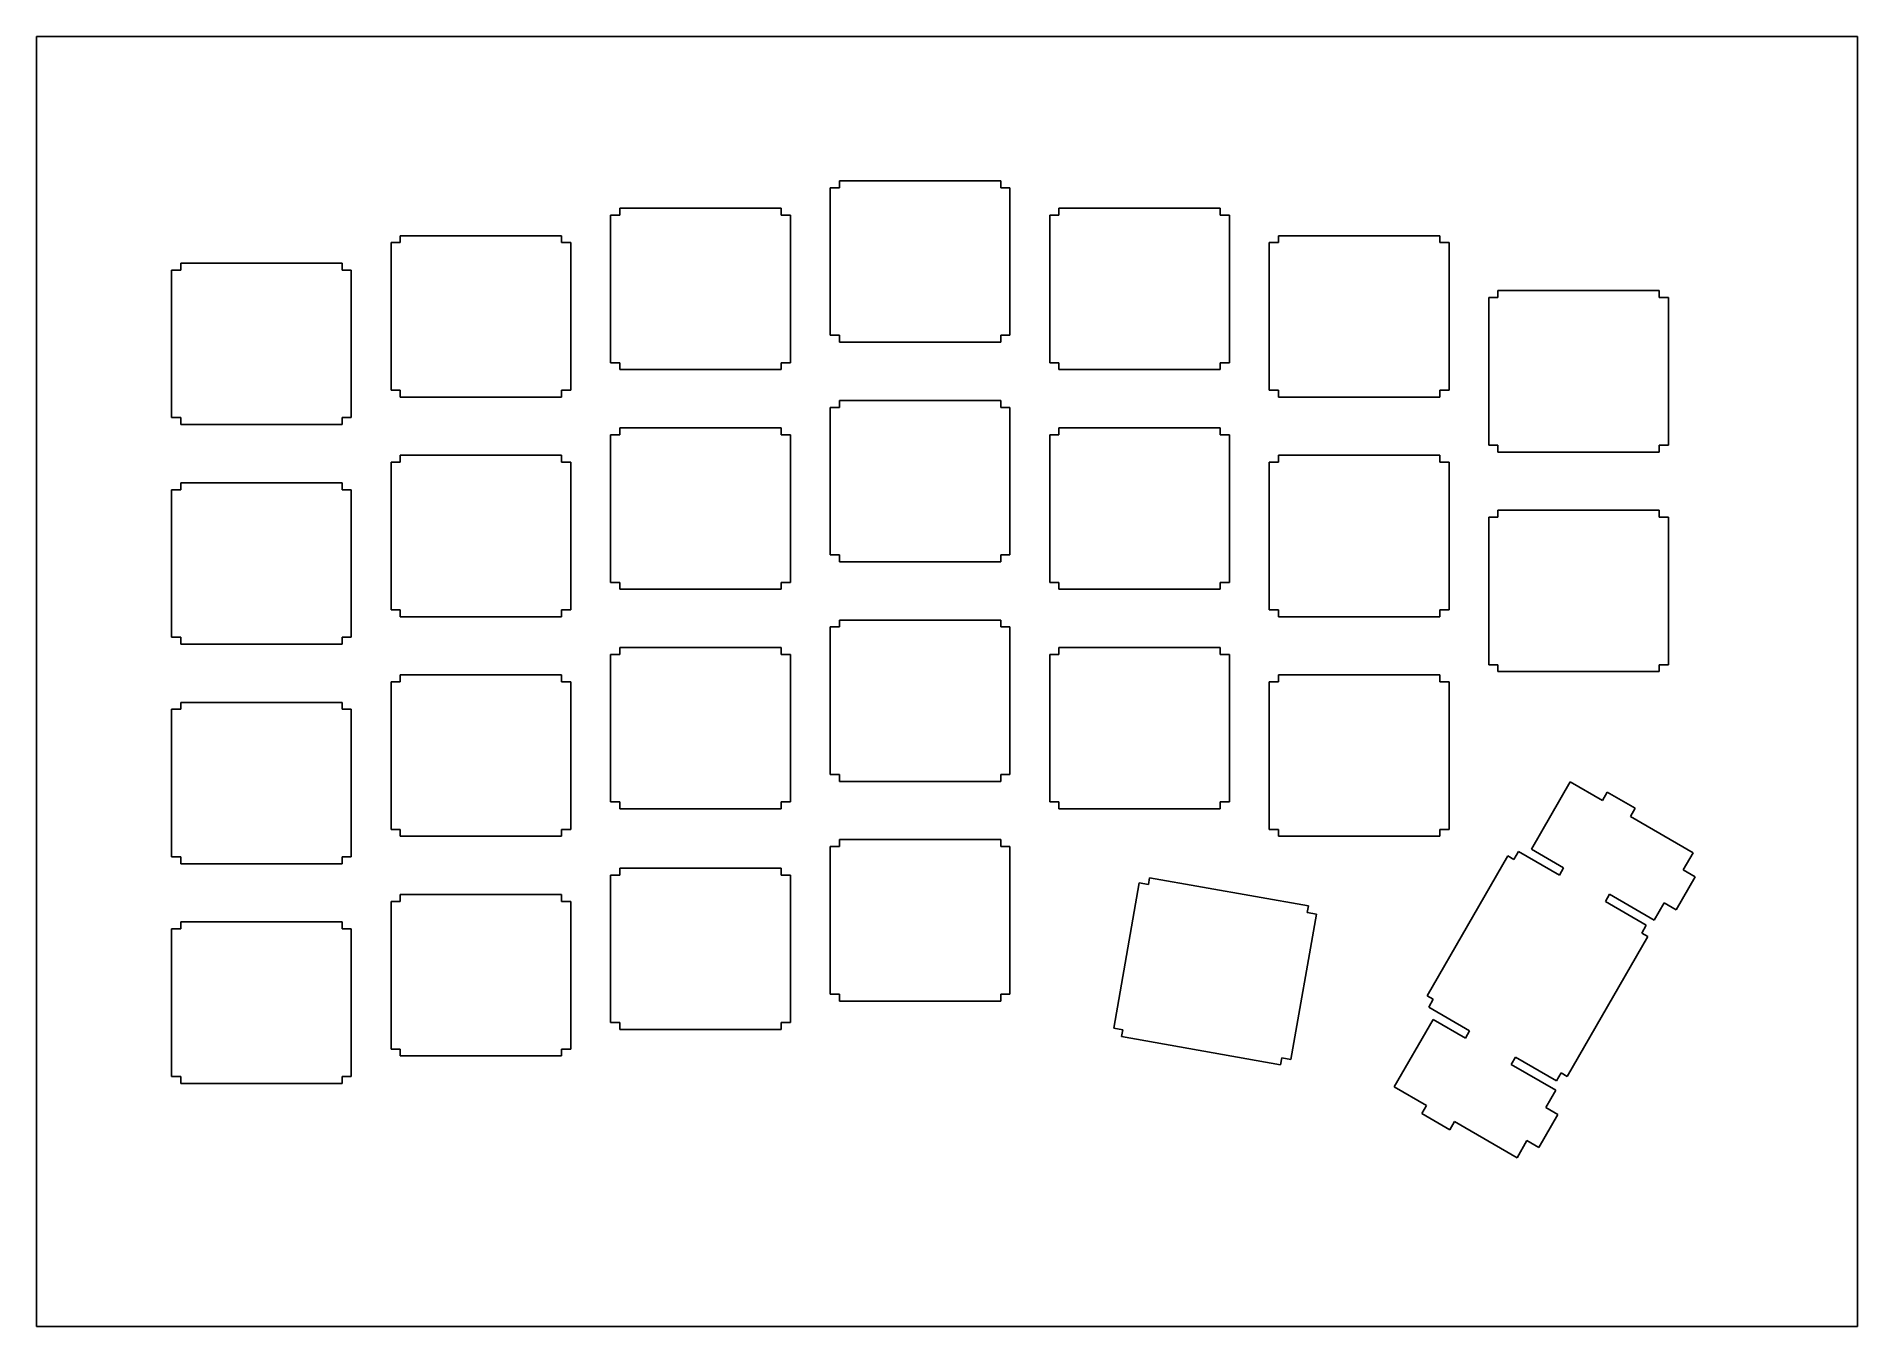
# Model space of a CAD drawing. Extents: x 0 to 158, y 0 to 112.
import ezdxf

# ---------------------------------------------------------------- set-up
doc = ezdxf.new("R2010")
doc.units = 0
doc.layers.get('0').update_dxf_attribs({"linetype": 'CONTINUOUS'})

msp = doc.modelspace()

# ---------------------------------------------------------------- linework, layer by layer
at = {"color": 0}
for p, q in [((0.0937, 112), (158.122, 112)), ((0.0937, 0.0868), (0.0937, 112)), ((158.122, 112), (158.122, 0.0868)), ((69.7689, 98.8755), (68.9695, 98.8755)), ((68.9695, 98.8755), (68.9695, 86.0764)), ((69.7689, 99.4752), (69.7689, 98.8755)), ((83.7681, 99.4752), (69.7689, 99.4752)), ((83.7681, 98.8755), (83.7681, 99.4752)), ((84.569, 98.8755), (83.7681, 98.8755)), ((84.569, 86.0764), (84.569, 98.8755)), ((50.7189, 96.4943), (49.9195, 96.4943)), ((49.9195, 96.4943), (49.9195, 83.6937)), ((50.7189, 97.094), (50.7189, 96.4943)), ((64.7181, 97.094), (50.7189, 97.094)), ((64.7181, 96.4943), (64.7181, 97.094)), ((65.519, 96.4943), (64.7181, 96.4943)), ((65.519, 83.6937), (65.519, 96.4943)), ((88.8189, 96.4943), (88.0195, 96.4943)), ((88.0195, 96.4943), (88.0195, 83.6937)), ((88.8189, 97.094), (88.8189, 96.4943)), ((102.818, 97.094), (88.8189, 97.094)), ((102.818, 96.4943), (102.818, 97.094)), ((103.618, 96.4943), (102.818, 96.4943)), ((103.618, 83.6937), (103.618, 96.4943)), ((31.6673, 94.113), (30.8694, 94.113)), ((30.8694, 94.113), (30.8694, 81.3125)), ((31.6673, 94.7127), (31.6673, 94.113)), ((45.6681, 94.7127), (31.6673, 94.7127)), ((45.6681, 94.113), (45.6681, 94.7127)), ((46.4675, 94.113), (45.6681, 94.113)), ((46.4675, 81.3125), (46.4675, 94.113)), ((107.869, 94.113), (107.069, 94.113)), ((107.069, 94.113), (107.069, 81.3125)), ((107.869, 94.7127), (107.869, 94.113)), ((121.868, 94.7127), (107.869, 94.7127)), ((121.868, 94.113), (121.868, 94.7127)), ((122.669, 94.113), (121.868, 94.113)), ((122.669, 81.3125), (122.669, 94.113)), ((12.6187, 91.7318), (11.8181, 91.7318)), ((11.8181, 91.7318), (11.8181, 78.9326)), ((12.6187, 92.3325), (12.6187, 91.7318)), ((26.6182, 92.3325), (12.6187, 92.3325)), ((26.6182, 91.7318), (26.6182, 92.3325)), ((27.4161, 91.7318), (26.6182, 91.7318)), ((27.4161, 78.9326), (27.4161, 91.7318)), ((126.919, 89.3505), (126.119, 89.3505)), ((126.119, 89.3505), (126.119, 76.55)), ((126.919, 89.9502), (126.919, 89.3505)), ((140.918, 89.9502), (126.919, 89.9502)), ((140.918, 89.3505), (140.918, 89.9502)), ((141.719, 89.3505), (140.918, 89.3505)), ((141.719, 76.55), (141.719, 89.3505)), ((68.9695, 86.0764), (69.7689, 86.0764)), ((69.7689, 86.0764), (69.7689, 85.4756)), ((69.7689, 85.4756), (83.7681, 85.4756)), ((83.7681, 85.4756), (83.7681, 86.0764)), ((83.7681, 86.0764), (84.569, 86.0764)), ((49.9195, 83.6937), (50.7189, 83.6937)), ((50.7189, 83.6937), (50.7189, 83.0943)), ((50.7189, 83.0943), (64.7181, 83.0943)), ((64.7181, 83.0943), (64.7181, 83.6937)), ((64.7181, 83.6937), (65.519, 83.6937)), ((88.0195, 83.6937), (88.8189, 83.6937)), ((88.8189, 83.6937), (88.8189, 83.0943)), ((88.8189, 83.0943), (102.818, 83.0943)), ((102.818, 83.0943), (102.818, 83.6937)), ((102.818, 83.6937), (103.618, 83.6937)), ((30.8694, 81.3125), (31.6673, 81.3125)), ((31.6673, 81.3125), (31.6673, 80.7131)), ((31.6673, 80.7131), (45.6681, 80.7131)), ((45.6681, 80.7131), (45.6681, 81.3125)), ((45.6681, 81.3125), (46.4675, 81.3125)), ((107.069, 81.3125), (107.869, 81.3125)), ((107.869, 81.3125), (107.869, 80.7131)), ((107.869, 80.7131), (121.868, 80.7131)), ((121.868, 80.7131), (121.868, 81.3125)), ((121.868, 81.3125), (122.669, 81.3125)), ((69.7689, 79.8255), (68.9695, 79.8255)), ((68.9695, 79.8255), (68.9695, 67.025)), ((69.7689, 80.4252), (69.7689, 79.8255)), ((83.7681, 80.4252), (69.7689, 80.4252)), ((83.7681, 79.8255), (83.7681, 80.4252)), ((84.569, 79.8255), (83.7681, 79.8255)), ((84.569, 67.025), (84.569, 79.8255)), ((11.8181, 78.9326), (12.6187, 78.9326)), ((12.6187, 78.9326), (12.6187, 78.3318)), ((12.6187, 78.3318), (26.6182, 78.3318)), ((26.6182, 78.3318), (26.6182, 78.9326)), ((26.6182, 78.9326), (27.4161, 78.9326)), ((50.7189, 77.4442), (49.9195, 77.4442)), ((49.9195, 77.4442), (49.9195, 64.6437)), ((50.7189, 78.044), (50.7189, 77.4442)), ((64.7181, 78.044), (50.7189, 78.044)), ((64.7181, 77.4442), (64.7181, 78.044)), ((65.519, 77.4442), (64.7181, 77.4442)), ((65.519, 64.6437), (65.519, 77.4442)), ((88.8189, 77.4442), (88.0195, 77.4442)), ((88.0195, 77.4442), (88.0195, 64.6437)), ((88.8189, 78.044), (88.8189, 77.4442)), ((102.818, 78.044), (88.8189, 78.044)), ((102.818, 77.4442), (102.818, 78.044)), ((103.618, 77.4442), (102.818, 77.4442)), ((103.618, 64.6437), (103.618, 77.4442)), ((126.119, 76.55), (126.919, 76.55)), ((126.919, 76.55), (126.919, 75.9506)), ((126.919, 75.9506), (140.918, 75.9506)), ((140.918, 75.9506), (140.918, 76.55)), ((140.918, 76.55), (141.719, 76.55)), ((31.6673, 75.063), (30.8694, 75.063)), ((30.8694, 75.063), (30.8694, 62.2625)), ((31.6673, 75.6627), (31.6673, 75.063)), ((45.6681, 75.6627), (31.6673, 75.6627)), ((45.6681, 75.063), (45.6681, 75.6627)), ((46.4675, 75.063), (45.6681, 75.063)), ((46.4675, 62.2625), (46.4675, 75.063)), ((107.869, 75.063), (107.069, 75.063)), ((107.069, 75.063), (107.069, 62.2625)), ((107.869, 75.6627), (107.869, 75.063)), ((121.868, 75.6627), (107.869, 75.6627)), ((121.868, 75.063), (121.868, 75.6627)), ((122.669, 75.063), (121.868, 75.063)), ((122.669, 62.2625), (122.669, 75.063)), ((12.6187, 73.2825), (12.6187, 72.6817)), ((26.6182, 73.2825), (12.6187, 73.2825)), ((26.6182, 72.6817), (26.6182, 73.2825)), ((12.6187, 72.6817), (11.8181, 72.6817)), ((11.8181, 72.6817), (11.8181, 59.8826)), ((27.4161, 72.6817), (26.6182, 72.6817)), ((27.4161, 59.8826), (27.4161, 72.6817)), ((126.919, 70.3005), (126.119, 70.3005)), ((126.119, 70.3005), (126.119, 57.5)), ((126.919, 70.9002), (126.919, 70.3005)), ((140.918, 70.9002), (126.919, 70.9002)), ((140.918, 70.3005), (140.918, 70.9002)), ((141.719, 70.3005), (140.918, 70.3005)), ((141.719, 57.5), (141.719, 70.3005)), ((68.9695, 67.025), (69.7689, 67.025)), ((69.7689, 67.025), (69.7689, 66.4256)), ((69.7689, 66.4256), (83.7681, 66.4256)), ((83.7681, 66.4256), (83.7681, 67.025)), ((83.7681, 67.025), (84.569, 67.025)), ((49.9195, 64.6437), (50.7189, 64.6437)), ((50.7189, 64.6437), (50.7189, 64.0443)), ((50.7189, 64.0443), (64.7181, 64.0443)), ((64.7181, 64.0443), (64.7181, 64.6437)), ((64.7181, 64.6437), (65.519, 64.6437)), ((88.0195, 64.6437), (88.8189, 64.6437)), ((88.8189, 64.6437), (88.8189, 64.0443)), ((88.8189, 64.0443), (102.818, 64.0443)), ((102.818, 64.0443), (102.818, 64.6437)), ((102.818, 64.6437), (103.618, 64.6437)), ((30.8694, 62.2625), (31.6673, 62.2625)), ((31.6673, 62.2625), (31.6673, 61.6631)), ((31.6673, 61.6631), (45.6681, 61.6631)), ((45.6681, 61.6631), (45.6681, 62.2625)), ((45.6681, 62.2625), (46.4675, 62.2625)), ((107.069, 62.2625), (107.869, 62.2625)), ((107.869, 62.2625), (107.869, 61.6631)), ((107.869, 61.6631), (121.868, 61.6631)), ((121.868, 61.6631), (121.868, 62.2625)), ((121.868, 62.2625), (122.669, 62.2625)), ((69.7689, 60.7755), (68.9695, 60.7755)), ((68.9695, 60.7755), (68.9695, 47.975)), ((69.7689, 61.3752), (69.7689, 60.7755)), ((83.7681, 61.3752), (69.7689, 61.3752)), ((83.7681, 60.7755), (83.7681, 61.3752)), ((84.569, 60.7755), (83.7681, 60.7755)), ((84.569, 47.975), (84.569, 60.7755)), ((11.8181, 59.8826), (12.6187, 59.8826)), ((12.6187, 59.8826), (12.6187, 59.2818)), ((12.6187, 59.2818), (26.6182, 59.2818)), ((26.6182, 59.2818), (26.6182, 59.8826)), ((26.6182, 59.8826), (27.4161, 59.8826)), ((50.7189, 58.994), (50.7189, 58.3942)), ((64.7181, 58.994), (50.7189, 58.994)), ((64.7181, 58.3942), (64.7181, 58.994)), ((88.8189, 58.994), (88.8189, 58.3942)), ((102.818, 58.994), (88.8189, 58.994)), ((102.818, 58.3942), (102.818, 58.994)), ((50.7189, 58.3942), (49.9195, 58.3942)), ((49.9195, 58.3942), (49.9195, 45.5937)), ((65.519, 58.3942), (64.7181, 58.3942)), ((65.519, 45.5937), (65.519, 58.3942)), ((88.8189, 58.3942), (88.0195, 58.3942)), ((88.0195, 58.3942), (88.0195, 45.5937)), ((103.618, 58.3942), (102.818, 58.3942)), ((103.618, 45.5937), (103.618, 58.3942)), ((126.119, 57.5), (126.919, 57.5)), ((126.919, 57.5), (126.919, 56.9006)), ((126.919, 56.9006), (140.918, 56.9006)), ((140.918, 56.9006), (140.918, 57.5)), ((140.918, 57.5), (141.719, 57.5)), ((31.6673, 56.013), (30.8694, 56.013)), ((30.8694, 56.013), (30.8694, 43.2125)), ((31.6673, 56.6127), (31.6673, 56.013)), ((45.6681, 56.6127), (31.6673, 56.6127)), ((45.6681, 56.013), (45.6681, 56.6127)), ((46.4675, 56.013), (45.6681, 56.013)), ((46.4675, 43.2125), (46.4675, 56.013)), ((107.869, 56.013), (107.069, 56.013)), ((107.069, 56.013), (107.069, 43.2125)), ((107.869, 56.6127), (107.869, 56.013)), ((121.868, 56.6127), (107.869, 56.6127)), ((121.868, 56.013), (121.868, 56.6127)), ((122.669, 56.013), (121.868, 56.013)), ((122.669, 43.2125), (122.669, 56.013)), ((12.6187, 54.2325), (12.6187, 53.6317)), ((26.6182, 54.2325), (12.6187, 54.2325)), ((26.6182, 53.6317), (26.6182, 54.2325)), ((12.6187, 53.6317), (11.8181, 53.6317)), ((11.8181, 53.6317), (11.8181, 40.8326)), ((27.4161, 53.6317), (26.6182, 53.6317)), ((27.4161, 40.8326), (27.4161, 53.6317)), ((68.9695, 47.975), (69.7689, 47.975)), ((69.7689, 47.975), (69.7689, 47.3756)), ((83.7681, 47.3756), (83.7681, 47.975)), ((83.7681, 47.975), (84.569, 47.975)), ((69.7689, 47.3756), (83.7681, 47.3756)), ((133.194, 47.3424), (129.819, 41.4969)), ((135.992, 45.7274), (133.194, 47.3424)), ((136.405, 46.4425), (135.992, 45.7274)), ((138.829, 45.0427), (136.405, 46.4425)), ((49.9195, 45.5937), (50.7189, 45.5937)), ((50.7189, 45.5937), (50.7189, 44.9943)), ((50.7189, 44.9943), (64.7181, 44.9943)), ((64.7181, 44.9943), (64.7181, 45.5937)), ((64.7181, 45.5937), (65.519, 45.5937)), ((88.0195, 45.5937), (88.8189, 45.5937)), ((88.8189, 45.5937), (88.8189, 44.9943)), ((88.8189, 44.9943), (102.818, 44.9943)), ((102.818, 44.9943), (102.818, 45.5937)), ((102.818, 45.5937), (103.618, 45.5937)), ((138.417, 44.3272), (138.829, 45.0427)), ((143.847, 41.1939), (138.417, 44.3272)), ((30.8694, 43.2125), (31.6673, 43.2125)), ((31.6673, 43.2125), (31.6673, 42.6131)), ((45.6681, 42.6131), (45.6681, 43.2125)), ((45.6681, 43.2125), (46.4675, 43.2125)), ((107.069, 43.2125), (107.869, 43.2125)), ((107.869, 43.2125), (107.869, 42.6131)), ((121.868, 42.6131), (121.868, 43.2125)), ((121.868, 43.2125), (122.669, 43.2125)), ((31.6673, 42.6131), (45.6681, 42.6131)), ((69.7689, 41.7255), (68.9695, 41.7255)), ((68.9695, 41.7255), (68.9695, 28.925)), ((69.7689, 42.3252), (69.7689, 41.7255)), ((83.7681, 42.3252), (69.7689, 42.3252)), ((83.7681, 41.7255), (83.7681, 42.3252)), ((84.569, 41.7255), (83.7681, 41.7255)), ((84.569, 28.925), (84.569, 41.7255)), ((107.869, 42.6131), (121.868, 42.6131)), ((128.703, 41.3039), (128.304, 40.6107)), ((132.253, 39.2536), (128.703, 41.3039)), ((129.819, 41.4969), (132.617, 39.8819)), ((142.985, 39.6984), (143.847, 41.1939)), ((11.8181, 40.8326), (12.6187, 40.8326)), ((12.6187, 40.8326), (12.6187, 40.2318)), ((12.6187, 40.2318), (26.6182, 40.2318)), ((26.6182, 40.2318), (26.6182, 40.8326)), ((26.6182, 40.8326), (27.4161, 40.8326)), ((50.7189, 39.8487), (50.7189, 39.2494)), ((64.7181, 39.8487), (50.7189, 39.8487)), ((64.7181, 39.2494), (64.7181, 39.8487)), ((127.784, 40.9113), (120.784, 28.7872)), ((128.304, 40.6107), (127.784, 40.9113)), ((132.617, 39.8819), (132.253, 39.2536)), ((144.024, 39.0991), (142.985, 39.6984)), ((50.7189, 39.2494), (49.9195, 39.2494)), ((49.9195, 39.2494), (49.9195, 26.4487)), ((65.519, 39.2494), (64.7181, 39.2494)), ((65.519, 26.4487), (65.519, 39.2494)), ((95.7972, 38.5699), (93.5743, 25.965)), ((96.5853, 38.4309), (95.7972, 38.5699)), ((96.69, 39.0218), (96.5853, 38.4309)), ((110.477, 36.5912), (96.69, 39.0218)), ((142.373, 36.2409), (144.024, 39.0991)), ((31.6673, 36.963), (30.8694, 36.963)), ((30.8694, 36.963), (30.8694, 24.1625)), ((31.6673, 37.5627), (31.6673, 36.963)), ((45.6681, 37.5627), (31.6673, 37.5627)), ((45.6681, 36.963), (45.6681, 37.5627)), ((46.4675, 36.963), (45.6681, 36.963)), ((46.4675, 24.1625), (46.4675, 36.963)), ((110.373, 35.9999), (110.477, 36.5912)), ((136.239, 36.9535), (136.601, 37.5818)), ((139.788, 34.9043), (136.239, 36.9535)), ((136.601, 37.5818), (140.472, 35.3466)), ((140.472, 35.3466), (141.334, 36.8406)), ((141.334, 36.8406), (142.373, 36.2409)), ((12.6187, 35.1827), (12.6187, 34.5819)), ((26.6182, 35.1827), (12.6187, 35.1827)), ((26.6182, 34.5819), (26.6182, 35.1827)), ((108.938, 23.2558), (111.161, 35.8606)), ((111.161, 35.8606), (110.373, 35.9999)), ((139.388, 34.2112), (139.788, 34.9043)), ((12.6187, 34.5819), (11.8181, 34.5819)), ((11.8181, 34.5819), (11.8181, 21.7827)), ((27.4161, 34.5819), (26.6182, 34.5819)), ((27.4161, 21.7827), (27.4161, 34.5819)), ((132.909, 21.7868), (139.908, 33.9108)), ((139.908, 33.9108), (139.388, 34.2112)), ((68.9695, 28.925), (69.7689, 28.925)), ((69.7689, 28.925), (69.7689, 28.3256)), ((83.7681, 28.3256), (83.7681, 28.925)), ((83.7681, 28.925), (84.569, 28.925)), ((120.784, 28.7872), (121.303, 28.4868)), ((121.303, 28.4868), (120.904, 27.7937)), ((69.7689, 28.3256), (83.7681, 28.3256)), ((120.904, 27.7937), (124.453, 25.7445)), ((49.9195, 26.4487), (50.7189, 26.4487)), ((50.7189, 26.4487), (50.7189, 25.8492)), ((50.7189, 25.8492), (64.7181, 25.8492)), ((64.7181, 25.8492), (64.7181, 26.4487)), ((64.7181, 26.4487), (65.519, 26.4487)), ((93.5743, 25.965), (94.3624, 25.8258)), ((94.3624, 25.8258), (94.2591, 25.2347)), ((121.295, 26.7312), (117.92, 20.8855)), ((124.091, 25.1161), (121.295, 26.7312)), ((124.453, 25.7445), (124.091, 25.1161)), ((30.8694, 24.1625), (31.6673, 24.1625)), ((31.6673, 24.1625), (31.6673, 23.5631)), ((45.6681, 23.5631), (45.6681, 24.1625)), ((45.6681, 24.1625), (46.4675, 24.1625)), ((94.2591, 25.2347), (108.045, 22.8038)), ((31.6673, 23.5631), (45.6681, 23.5631)), ((108.045, 22.8038), (108.15, 23.395)), ((108.15, 23.395), (108.938, 23.2558)), ((128.076, 22.8162), (128.439, 23.4446)), ((131.947, 20.581), (128.076, 22.8162)), ((128.439, 23.4446), (131.989, 21.394)), ((11.8181, 21.7827), (12.6187, 21.7827)), ((12.6187, 21.7827), (12.6187, 21.1818)), ((12.6187, 21.1818), (26.6182, 21.1818)), ((26.6182, 21.1818), (26.6182, 21.7827)), ((26.6182, 21.7827), (27.4161, 21.7827)), ((117.92, 20.8855), (120.716, 19.2705)), ((131.084, 19.0872), (131.947, 20.581)), ((131.989, 21.394), (132.388, 22.0872)), ((132.388, 22.0872), (132.909, 21.7868)), ((120.716, 19.2705), (120.304, 18.5567)), ((132.123, 18.4864), (131.084, 19.0872)), ((120.304, 18.5567), (122.73, 17.1566)), ((122.73, 17.1566), (123.142, 17.8704)), ((123.142, 17.8704), (128.572, 14.7354)), ((130.474, 15.6283), (132.123, 18.4864)), ((128.572, 14.7354), (129.435, 16.2292)), ((129.435, 16.2292), (130.474, 15.6283)), ((158.122, 0.0868), (0.0937, 0.0868))]:
    msp.add_line(p, q, dxfattribs=at)

doc.saveas('drawing.dxf')
